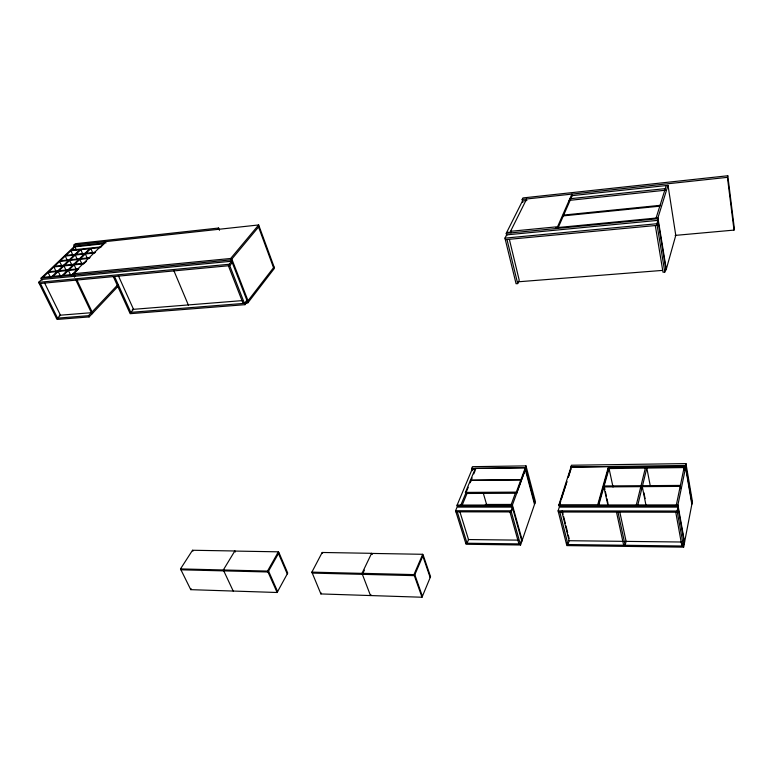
<?xml version="1.0" encoding="UTF-8"?>
<svg xmlns="http://www.w3.org/2000/svg" width="773" height="773" viewBox="0 0 773 773"><rect width="100%" height="100%" fill="white"/><g stroke="black" fill="none" stroke-linecap="round" stroke-linejoin="round"><path stroke-width="1.16" d="M683.622 547.158L677.119 511.04L677.921 507.098L559.314 507.098L558.106 510.876L566.831 545.603L683.622 547.158L692.395 501.435L685.96 463.597L571.421 465.24L570.851 467.037L685.583 465.452L685.96 463.597M682.269 544.018L681.883 546.009L675.766 512.209M684.182 542.047L683.419 546.028L566.561 544.521L567.14 542.607M675.138 235.407L734.012 230.093L734.35 228.431L727.789 175.761L522.915 197.936L522.152 199.463L522.838 202.458M684.385 543.177L677.708 505.929L685.777 466.612L608.535 467.646M678.134 508.276L677.332 512.219L558.386 512.006M676.365 504.924L684.086 467.568L684.491 469.936M734.012 230.093L727.422 177.346L727.789 175.761M637.831 504.943L646.827 468.051L650.219 485.599M636.314 504.943L645.358 468.071M598.795 504.972L609.047 468.554L613.028 487.029M655.311 225.542L663.002 272.212L664.799 272.067L665.785 268.569M608.496 466.612L608.738 467.752L597.983 505.9L597.722 504.75L608.496 466.612L570.967 467.134L558.918 504.779L559.208 505.919L560.667 501.348M658.181 221.996L657.147 225.368L505.339 239.669M668.017 185.356L675.776 235.35L666.036 270.125L657.649 218.74L668.017 185.356L571.624 195.695M664.799 272.067L656.876 223.735L657.92 220.363L506.595 234.876L504.962 238.132L516.064 283.73L517.688 283.604L519.224 280.232L509.455 239.727M656.093 218.054L666.258 185.549M559.333 505.001L559.024 505.967L677.708 505.929M559.7 503.88L566.88 481.405M568.31 476.912L570.822 469.047M561.391 499.068L566.86 481.946M568.319 477.376L570.87 469.385M520.567 544.994L511.021 510.818L512.373 507.098L457.094 507.098L455.577 510.74L466.061 544.26L520.567 544.994L535.438 501.725L525.998 465.897L472.438 466.67L471.714 468.399L472.38 470.67M521.572 540.163L520.277 543.921L465.733 543.216M512.683 508.209L511.33 511.929L455.915 511.832M511.021 505.04L515.475 492.874M516.635 493.242L525.534 468.863L525.244 467.762L475.356 468.448L465.414 492.401L465.742 493.483L516.635 493.242L516.335 492.13L525.998 465.897M521.862 541.226L512.064 505.986L525.64 468.757M460.863 505.069L468.254 487.251M470.1 482.796L472.129 477.907M473.791 473.888L475.173 470.544M462.206 505.069L467.143 493.116M371.958 554.289L371.6 553.323L322.186 552.473L311.877 572.136L320.901 593.935L422.01 597.239L430.551 576.658L423.218 555.178L414.425 575.643L312.273 573.093L312.746 572.194M422.01 597.239L413.961 574.6L422.705 554.299L371.687 553.42L372.045 554.386M557.555 226.74L571.856 194.187L572.165 195.714L557.893 228.306L557.555 226.74L510.557 231.301L510.924 232.837M370.934 594.63L370.509 595.558L362.006 573.373L371.6 553.323M362.382 574.339L364.392 570.116M510.557 231.301L526.616 199.057M506.788 235.649L506.228 233.34L522.49 200.961L526.906 200.487M320.901 593.935L321.365 593.026M235.301 551.99L234.828 550.985L192.525 550.26L180.496 568.909L190.767 589.664L277.121 592.495L287.73 573.064L278.966 552.656L268.067 571.981L180.94 569.807L181.491 568.957M234.886 551.072L278.396 551.825L267.555 570.996L277.121 592.495M234.828 550.985L223.329 569.962L233.214 591.055M223.764 570.88L224.286 570.01M190.767 589.664L191.308 588.813M245.514 303.006L247.872 302.823L274.434 268.318L273.971 267.043M113.312 276.608L130.164 313.693L244.983 304.678L274.106 266.956L258.655 224.953L73.928 245.07L74.942 247.234M246.887 300.233L244.471 303.364L129.593 312.447M232.248 262.588L229.726 265.641L39.268 283.585M259.148 226.286L231.185 259.854L41.046 278.193L42.1 280.319M38.65 282.329L229.185 264.269L231.716 261.226L41.665 279.449L38.65 282.329L57.018 319.442L89.127 316.92L117.544 286.831M74.517 277.217L72.884 273.787L230.654 258.482L258.655 224.953M217.368 229.446L218.614 228.035L219.493 230.286M56.419 318.225L88.537 315.693L91.369 312.707L59.318 315.278M92.084 311.944L117.94 284.628M72.884 273.787L105.524 241.62M73.058 274.434L77.281 270.279M84.856 262.801L86.547 261.139M100.867 247.002L104.239 243.679L73.783 246.974M63.386 275.372L68.42 270.453L70.449 274.724M69.164 269.729L74.131 264.878L76.131 269.13M74.865 264.163L79.764 259.38L81.803 263.738M80.498 258.675L85.32 253.959L87.33 258.298M86.045 253.254L90.808 248.606L92.789 252.935M62.207 275.478L67.251 270.569M67.995 269.835L72.971 264.994M73.706 264.279L78.604 259.496M79.339 258.791L84.17 254.075M84.895 253.38L89.658 248.732M51.975 276.473L57.047 271.574M57.811 270.85L62.816 266.018M63.56 265.303L68.507 260.54M69.241 259.825L74.111 255.129M74.836 254.433L79.648 249.805M53.134 276.357L58.207 271.458L60.767 276.763M58.961 270.734L63.966 265.902L66.043 270.25M64.71 265.187L69.647 260.424L71.696 264.752M70.382 259.709L75.252 255.013L77.281 259.332M75.976 254.317L80.778 249.679L82.779 253.979M41.046 278.193L74.498 246.297L106.085 242.867M42.969 277.343L74.913 246.858L76.401 250.056M73.928 245.07L75.358 243.708L218.614 228.035M522.152 199.463L727.422 177.346M71.56 250.046L100.973 246.906M100.268 247.602L70.836 250.742L72.855 255.022M569.933 198.748L665.302 188.612M569.063 200.4L665.553 190.206M65.995 255.361L95.543 252.259M94.828 252.964L65.27 256.056L67.309 260.356M60.362 260.743L90.045 257.689M89.32 258.404L59.618 261.448L61.685 265.767M54.641 266.202L84.46 263.187M563.217 215.107L660.074 205.338M83.726 263.912L53.897 266.917L55.985 271.246M562.87 215.918L659.813 206.169M48.854 271.729L78.798 268.772L78.054 269.506L48.09 272.463L50.148 276.686M41.819 277.449L74.247 274.318L75.271 276.473M506.644 232.509L511.446 232.035M555.864 227.745L657.92 217.88L666.287 269.226M506.228 233.34L657.649 218.74M504.962 238.132L656.876 223.735M132.318 309.422L242.113 300.62M517.968 281.816L662.422 270.405M471.714 468.399L525.35 467.665L534.829 503.523M607.617 468.573L685.583 467.549L691.845 504.276M470.419 480.333L520.818 479.849M641.039 485.695L604.148 485.966L604.911 489.454M642.527 485.686L680.395 485.415M465.414 492.401L516.335 492.13M485.318 504.46L511.716 504.44M558.918 504.779L597.722 504.75M457.152 505.069L512.412 505.03L522.2 540.269M597.664 504.972L677.921 504.914L684.578 542.153M512.064 505.986L456.756 506.006L472.032 469.482L475.637 469.433L475.356 468.448M455.577 510.74L511.021 510.818M558.106 510.876L677.119 511.04M468.37 539.544L518.026 540.124M568.909 540.714L622.941 541.342M625.347 541.371L681.776 542.018M277.391 553.497L278.483 553.516L287.256 573.924M180.496 568.909L268.569 571.102L277.604 591.606M311.877 572.136L362.006 573.373M413.961 574.6L362.17 573.324L362.537 574.291M40.428 283.478L57.56 318.138L60.458 315.181L44.496 282.754M192.525 550.26L192.96 551.159M88.537 315.693L89.127 316.92M76.798 279.691L92.663 313.171M75.541 279.382L91.948 313.935M223.474 569.914L223.909 570.832M114.539 276.492L130.801 312.35L133.526 309.326L118.356 275.71M278.396 551.825L278.792 552.753M173.587 269.98L188.38 305.113M322.186 552.473L322.573 553.42M229.185 264.269L244.983 304.678M228.383 265.767L243.137 303.47M231.832 259.081L248.017 300.745M230.654 258.482L247.872 302.823M258.549 227.001L273.536 267.69M414.821 574.706L422.396 596.302M422.705 554.299L423.044 555.275M422.831 556.087L430.175 577.566M457.258 511.832L467.056 543.235L468.506 539.544L459.819 511.542M470.747 481.415L470.457 480.226L520.857 479.753L521.118 480.951M483.26 493.068L486.594 504.46M509.938 511.929L518.905 543.902M525.321 469.646L534.52 504.421M559.826 512.016L567.981 544.54L569.121 540.714L561.894 511.707M562.213 510.779L563.073 514.248M563.652 516.557L565.372 523.485M565.952 525.795L567.672 532.732M568.252 535.042L569.112 538.51M506.991 239.514L517.688 283.604M570.967 467.134L571.237 468.245M605.423 491.773L606.457 496.43M606.969 498.749L607.993 503.397M607.984 505.513L603.877 486.913L640.807 486.652L641.271 489.009M617.994 512.113L625.144 545.274L626.101 541.371L619.733 511.678M616.496 512.113L623.666 545.255M643.919 492.749L645.088 498.643M646.025 505.494L642.295 486.642L680.192 486.381L680.598 488.7M685.583 465.452L692.028 503.329"/></g></svg>
